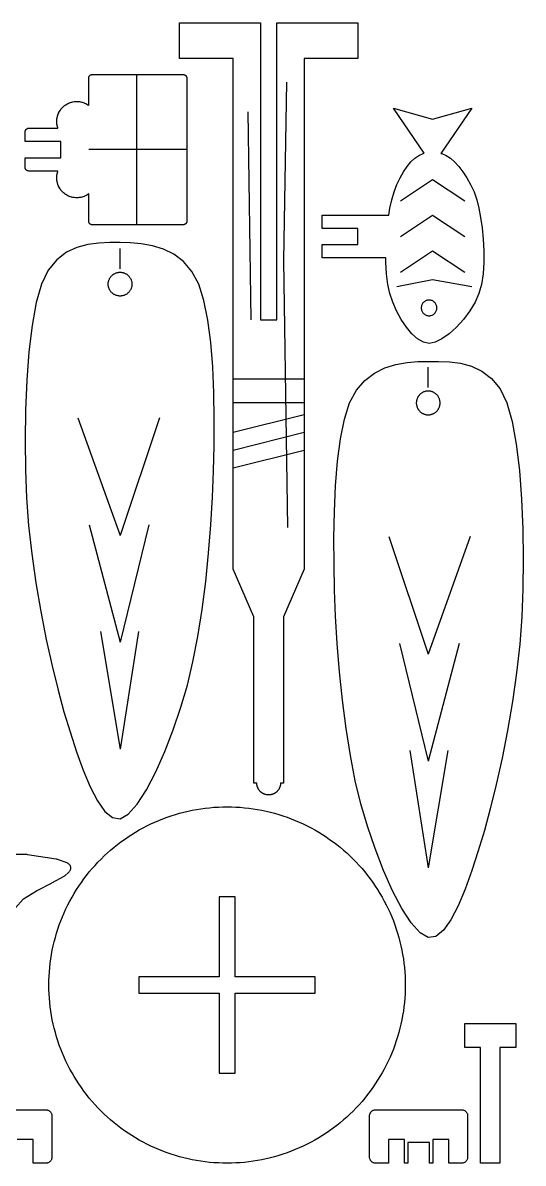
# Model space of a CAD drawing. Header units: millimetres. Extents: x 3 to 299, y 4 to 201.
# Drawn here: x 214.6 to 298.8, y 3.8 to 195.8 of the extents above; entities that cross this region are included whole.
import ezdxf

# ---------------------------------------------------------------- set-up
doc = ezdxf.new("R2010")
doc.units = ezdxf.units.MM
doc.layers.add('CUT', color=1, linetype='Continuous')
doc.layers.add('ENGRAVE', color=5, linetype='Continuous')

msp = doc.modelspace()

# ---------------------------------------------------------------- linework, layer by layer
at = {"layer": 'CUT'}
for points in [[(271, 189.78), (262, 189.78), (262, 103.78), (258.5, 95.78), (258.5, 67.78), (258, 67.78), (258, 67.71), (258, 67.65), (257.99, 67.58), (257.98, 67.52), (257.97, 67.45), (257.96, 67.39), (257.95, 67.32), (257.93, 67.26), (257.91, 67.2), (257.89, 67.13), (257.87, 67.07), (257.85, 67.01), (257.82, 66.95), (257.79, 66.89), (257.76, 66.83), (257.73, 66.78), (257.7, 66.72), (257.66, 66.67), (257.63, 66.61), (257.59, 66.56), (257.55, 66.51), (257.5, 66.46), (257.46, 66.41), (257.41, 66.36), (257.37, 66.32), (257.32, 66.27), (257.27, 66.23), (257.22, 66.19), (257.16, 66.15), (257.11, 66.11), (257.06, 66.08), (257, 66.04), (256.94, 66.01), (256.88, 65.98), (256.83, 65.95), (256.77, 65.93), (256.7, 65.9), (256.64, 65.88), (256.58, 65.86), (256.52, 65.84), (256.45, 65.83), (256.39, 65.82), (256.33, 65.8), (256.26, 65.79), (256.2, 65.79), (256.13, 65.78), (256.07, 65.78), (256, 65.78), (255.93, 65.78), (255.87, 65.78), (255.8, 65.79), (255.74, 65.79), (255.67, 65.8), (255.61, 65.82), (255.55, 65.83), (255.48, 65.84), (255.42, 65.86), (255.36, 65.88), (255.3, 65.9), (255.23, 65.93), (255.17, 65.95), (255.12, 65.98), (255.06, 66.01), (255, 66.04), (254.94, 66.08), (254.89, 66.11), (254.84, 66.15), (254.78, 66.19), (254.73, 66.23), (254.68, 66.27), (254.63, 66.32), (254.59, 66.36), (254.54, 66.41), (254.5, 66.46), (254.45, 66.51), (254.41, 66.56), (254.37, 66.61), (254.34, 66.67), (254.3, 66.72), (254.27, 66.78), (254.24, 66.83), (254.21, 66.89), (254.18, 66.95), (254.15, 67.01), (254.13, 67.07), (254.11, 67.13), (254.09, 67.2), (254.07, 67.26), (254.05, 67.32), (254.04, 67.39), (254.03, 67.45), (254.02, 67.52), (254.01, 67.58), (254, 67.65), (254, 67.71), (254, 67.78), (253.5, 67.78), (253.5, 95.78), (250, 103.78), (250, 189.78), (241, 189.78), (241, 195.78), (254.65, 195.78), (254.65, 145.78), (257.35, 145.78), (257.35, 195.78), (271, 195.78)], [(225.69, 166.96), (225.59, 166.89), (225.56, 166.87), (225.4, 166.77), (225.37, 166.75), (225.21, 166.67), (225.17, 166.65), (225.01, 166.57), (224.97, 166.56), (224.8, 166.49), (224.77, 166.48), (224.59, 166.43), (224.55, 166.42), (224.38, 166.38), (224.34, 166.37), (224.16, 166.34), (224.12, 166.34), (223.94, 166.32), (223.9, 166.31), (223.72, 166.31), (223.68, 166.31), (223.5, 166.31), (223.46, 166.32), (223.28, 166.34), (223.24, 166.34), (223.06, 166.37), (223.02, 166.38), (222.85, 166.42), (222.81, 166.43), (222.63, 166.48), (222.6, 166.49), (222.43, 166.56), (222.39, 166.57), (222.23, 166.65), (222.19, 166.67), (222.03, 166.75), (222, 166.77), (221.84, 166.87), (221.81, 166.89), (221.66, 166.99), (221.63, 167.02), (221.49, 167.13), (221.46, 167.16), (221.33, 167.28), (221.3, 167.31), (221.18, 167.44), (221.15, 167.47), (221.04, 167.61), (221.01, 167.64), (220.91, 167.79), (220.89, 167.82), (220.79, 167.98), (220.77, 168.01), (220.68, 168.17), (220.67, 168.21), (220.59, 168.37), (220.58, 168.41), (220.51, 168.58), (220.5, 168.62), (220.45, 168.79), (220.44, 168.83), (220.4, 169), (220.39, 169.04), (220.36, 169.22), (220.35, 169.26), (220.34, 169.44), (220.33, 169.48), (220.33, 169.66), (220.33, 169.7), (220.33, 169.88), (220.34, 169.92), (220.35, 170.1), (220.36, 170.14), (220.39, 170.32), (220.4, 170.36), (220.44, 170.53), (220.45, 170.57), (220.5, 170.75), (220.51, 170.78), (220.52, 170.81), (220.53, 170.82), (220.51, 170.82), (215.6, 170.82), (215.54, 170.83), (215.48, 170.83), (215.43, 170.85), (215.37, 170.87), (215.32, 170.89), (215.27, 170.92), (215.22, 170.96), (215.18, 171), (215.14, 171.04), (215.1, 171.09), (215.07, 171.14), (215.05, 171.19), (215.03, 171.25), (215.01, 171.31), (215, 171.36), (215, 171.42), (215, 173.07), (221, 173.07), (221, 175.77), (215, 175.77), (215, 177.42), (215, 177.48), (215.01, 177.54), (215.03, 177.6), (215.05, 177.65), (215.07, 177.71), (215.1, 177.76), (215.14, 177.8), (215.18, 177.85), (215.22, 177.89), (215.27, 177.92), (215.32, 177.95), (215.37, 177.98), (215.43, 178), (215.48, 178.01), (215.54, 178.02), (215.6, 178.02), (220.51, 178.02), (220.53, 178.02), (220.52, 178.04), (220.51, 178.06), (220.5, 178.1), (220.45, 178.27), (220.44, 178.31), (220.4, 178.49), (220.39, 178.53), (220.36, 178.71), (220.35, 178.74), (220.34, 178.93), (220.33, 178.96), (220.33, 179.15), (220.33, 179.18), (220.33, 179.37), (220.34, 179.41), (220.35, 179.59), (220.36, 179.62), (220.39, 179.8), (220.4, 179.84), (220.44, 180.02), (220.45, 180.06), (220.5, 180.23), (220.51, 180.27), (220.58, 180.44), (220.59, 180.47), (220.67, 180.64), (220.68, 180.67), (220.77, 180.83), (220.79, 180.87), (220.89, 181.02), (220.91, 181.05), (221.01, 181.2), (221.04, 181.23), (221.15, 181.37), (221.18, 181.4), (221.3, 181.54), (221.33, 181.56), (221.46, 181.69), (221.49, 181.71), (221.63, 181.83), (221.66, 181.85), (221.81, 181.96), (221.84, 181.98), (222, 182.08), (222.03, 182.1), (222.19, 182.18), (222.23, 182.2), (222.39, 182.27), (222.43, 182.29), (222.6, 182.35), (222.63, 182.36), (222.81, 182.42), (222.85, 182.43), (223.02, 182.47), (223.06, 182.48), (223.24, 182.51), (223.28, 182.51), (223.46, 182.53), (223.5, 182.53), (223.68, 182.54), (223.72, 182.54), (223.9, 182.53), (223.94, 182.53), (224.12, 182.51), (224.16, 182.51), (224.34, 182.48), (224.38, 182.47), (224.55, 182.43), (224.59, 182.42), (224.77, 182.36), (224.8, 182.35), (224.97, 182.29), (225.01, 182.27), (225.17, 182.2), (225.21, 182.18), (225.37, 182.1), (225.4, 182.08), (225.56, 181.98), (225.59, 181.96), (225.69, 181.89), (225.7, 181.88), (225.7, 181.89), (225.7, 186.47), (225.7, 186.53), (225.71, 186.59), (225.73, 186.64), (225.75, 186.7), (225.77, 186.75), (225.8, 186.8), (225.84, 186.85), (225.88, 186.89), (225.92, 186.93), (225.97, 186.97), (226.02, 187), (226.07, 187.02), (226.13, 187.04), (226.18, 187.06), (226.24, 187.07), (226.3, 187.07), (241.62, 187.07), (241.68, 187.07), (241.74, 187.06), (241.8, 187.04), (241.85, 187.02), (241.91, 187), (241.96, 186.97), (242, 186.93), (242.05, 186.89), (242.09, 186.85), (242.12, 186.8), (242.15, 186.75), (242.18, 186.7), (242.2, 186.64), (242.21, 186.59), (242.22, 186.53), (242.22, 186.47), (242.22, 162.38), (242.22, 162.32), (242.21, 162.26), (242.2, 162.2), (242.18, 162.15), (242.15, 162.09), (242.12, 162.04), (242.09, 162), (242.05, 161.95), (242, 161.91), (241.96, 161.88), (241.91, 161.85), (241.85, 161.82), (241.8, 161.8), (241.74, 161.79), (241.68, 161.78), (241.62, 161.78), (226.3, 161.78), (226.24, 161.78), (226.18, 161.79), (226.13, 161.8), (226.07, 161.82), (226.02, 161.85), (225.97, 161.88), (225.92, 161.91), (225.88, 161.95), (225.84, 162), (225.8, 162.04), (225.77, 162.09), (225.75, 162.15), (225.73, 162.2), (225.71, 162.26), (225.7, 162.32), (225.7, 162.38), (225.7, 166.95), (225.7, 166.97)], [(265, 156.18), (265, 158.16), (265, 158.43), (271, 158.43), (271, 161.13), (265, 161.13), (265, 161.4), (265, 163.38), (271, 163.38), (276.21, 163.38), (276.4, 164.58), (276.71, 165.97), (277.11, 167.3), (277.59, 168.54), (278.12, 169.68), (278.71, 170.71), (279.32, 171.61), (279.96, 172.37), (280.6, 172.98), (281.27, 173.44), (282, 173.76), (282.2, 173.81), (277, 181.38), (283.6, 179.58), (290.2, 181.38), (284.99, 173.8), (285.14, 173.76), (285.9, 173.44), (286.6, 172.98), (287.29, 172.37), (288, 171.61), (288.7, 170.71), (289.38, 169.68), (290, 168.54), (290.57, 167.3), (291.04, 165.97), (291.4, 164.58), (291.69, 163.02), (291.93, 161.26), (292.12, 159.35), (292.22, 157.38), (292.23, 155.4), (292.1, 153.5), (291.83, 151.73), (291.4, 150.18), (290.74, 148.72), (289.85, 147.26), (288.79, 145.85), (287.61, 144.55), (286.39, 143.43), (285.17, 142.55), (284.02, 141.98), (283, 141.78), (282.04, 141.98), (281.07, 142.55), (280.1, 143.43), (279.18, 144.55), (278.31, 145.85), (277.54, 147.26), (276.9, 148.72), (276.4, 150.18), (276.06, 151.73), (275.84, 153.5), (275.73, 155.4), (275.73, 156.18), (271, 156.18)], [(246.83, 124.6), (246.85, 129.04), (246.77, 133.5), (246.58, 137.84), (246.26, 141.96), (245.77, 145.73), (245.1, 149.04), (244.22, 151.78), (243.08, 153.92), (241.67, 155.58), (240.04, 156.81), (238.28, 157.68), (236.42, 158.25), (234.55, 158.59), (232.72, 158.74), (230.99, 158.78), (229.26, 158.77), (227.43, 158.69), (225.56, 158.45), (223.71, 157.96), (221.94, 157.14), (220.32, 155.89), (218.9, 154.14), (217.76, 151.78), (216.87, 148.66), (216.17, 144.82), (215.64, 140.4), (215.28, 135.59), (215.07, 130.55), (215, 125.46), (215.06, 120.47), (215.24, 115.78), (215.59, 111.15), (216.12, 106.35), (216.82, 101.49), (217.64, 96.65), (218.56, 91.96), (219.54, 87.51), (220.54, 83.42), (221.54, 79.78), (222.56, 76.39), (223.64, 73.06), (224.77, 69.93), (225.95, 67.12), (227.17, 64.77), (228.42, 63.01), (229.7, 61.97), (230.99, 61.78), (232.37, 62.56), (233.86, 64.24), (235.41, 66.65), (236.98, 69.65), (238.5, 73.07), (239.94, 76.75), (241.23, 80.54), (242.33, 84.28), (243.26, 88.16), (244.08, 92.43), (244.8, 96.99), (245.4, 101.71), (245.9, 106.51), (246.29, 111.28), (246.57, 115.9), (246.74, 120.28)], [(230.89, 149.78), (230.8, 149.79), (230.7, 149.8), (230.6, 149.82), (230.51, 149.84), (230.41, 149.86), (230.32, 149.89), (230.23, 149.93), (230.14, 149.97), (230.05, 150.01), (229.96, 150.06), (229.88, 150.11), (229.8, 150.17), (229.72, 150.23), (229.65, 150.29), (229.58, 150.36), (229.51, 150.43), (229.45, 150.51), (229.38, 150.59), (229.33, 150.67), (229.28, 150.75), (229.23, 150.83), (229.18, 150.92), (229.14, 151.01), (229.11, 151.1), (229.08, 151.2), (229.05, 151.29), (229.03, 151.39), (229.01, 151.48), (229, 151.58), (228.99, 151.68), (228.99, 151.78), (228.99, 151.87), (229, 151.97), (229.01, 152.07), (229.03, 152.17), (229.05, 152.26), (229.08, 152.36), (229.11, 152.45), (229.14, 152.54), (229.18, 152.63), (229.23, 152.72), (229.28, 152.8), (229.33, 152.89), (229.38, 152.97), (229.45, 153.05), (229.51, 153.12), (229.58, 153.19), (229.65, 153.26), (229.72, 153.32), (229.8, 153.38), (229.88, 153.44), (229.96, 153.49), (230.05, 153.54), (230.14, 153.58), (230.23, 153.62), (230.32, 153.66), (230.41, 153.69), (230.51, 153.72), (230.6, 153.74), (230.7, 153.75), (230.8, 153.77), (230.89, 153.77), (230.99, 153.78), (231.09, 153.77), (231.19, 153.77), (231.28, 153.75), (231.38, 153.74), (231.48, 153.72), (231.57, 153.69), (231.66, 153.66), (231.76, 153.62), (231.85, 153.58), (231.93, 153.54), (232.02, 153.49), (232.1, 153.44), (232.18, 153.38), (232.26, 153.32), (232.33, 153.26), (232.41, 153.19), (232.47, 153.12), (232.54, 153.05), (232.6, 152.97), (232.65, 152.89), (232.71, 152.8), (232.76, 152.72), (232.8, 152.63), (232.84, 152.54), (232.87, 152.45), (232.91, 152.36), (232.93, 152.26), (232.95, 152.17), (232.97, 152.07), (232.98, 151.97), (232.99, 151.87), (232.99, 151.78), (232.99, 151.68), (232.98, 151.58), (232.97, 151.48), (232.95, 151.39), (232.93, 151.29), (232.91, 151.2), (232.87, 151.1), (232.84, 151.01), (232.8, 150.92), (232.76, 150.83), (232.71, 150.75), (232.65, 150.67), (232.6, 150.59), (232.54, 150.51), (232.47, 150.43), (232.41, 150.36), (232.33, 150.29), (232.26, 150.23), (232.18, 150.17), (232.1, 150.11), (232.02, 150.06), (231.93, 150.01), (231.85, 149.97), (231.76, 149.93), (231.66, 149.89), (231.57, 149.86), (231.48, 149.84), (231.38, 149.82), (231.28, 149.8), (231.19, 149.79), (231.09, 149.78), (230.99, 149.78)], [(282.49, 149), (282.38, 148.94), (282.27, 148.87), (282.16, 148.8), (282.07, 148.71), (281.98, 148.61), (281.9, 148.51), (281.84, 148.4), (281.78, 148.28), (281.74, 148.16), (281.71, 148.03), (281.69, 147.91), (281.68, 147.78), (281.69, 147.65), (281.71, 147.52), (281.74, 147.39), (281.78, 147.27), (281.84, 147.15), (281.9, 147.04), (281.98, 146.94), (282.07, 146.84), (282.16, 146.76), (282.27, 146.68), (282.38, 146.61), (282.49, 146.56), (282.62, 146.51), (282.74, 146.48), (282.87, 146.46), (283, 146.46), (283.13, 146.46), (283.26, 146.48), (283.38, 146.51), (283.51, 146.56), (283.62, 146.61), (283.73, 146.68), (283.84, 146.76), (283.93, 146.84), (284.02, 146.94), (284.1, 147.04), (284.16, 147.15), (284.22, 147.27), (284.26, 147.39), (284.29, 147.52), (284.31, 147.65), (284.32, 147.78), (284.31, 147.91), (284.29, 148.03), (284.26, 148.16), (284.22, 148.28), (284.16, 148.4), (284.1, 148.51), (284.02, 148.61), (283.93, 148.71), (283.84, 148.8), (283.73, 148.87), (283.62, 148.94), (283.51, 149), (283.38, 149.04), (283.26, 149.07), (283.13, 149.09), (283, 149.1), (282.87, 149.09), (282.74, 149.07), (282.62, 149.04)], [(267.02, 104.6), (267, 109.04), (267.08, 113.5), (267.27, 117.84), (267.59, 121.96), (268.08, 125.73), (268.75, 129.04), (269.63, 131.78), (270.77, 133.92), (272.18, 135.58), (273.81, 136.81), (275.57, 137.68), (277.43, 138.25), (279.3, 138.59), (281.13, 138.74), (282.86, 138.78), (284.59, 138.77), (286.42, 138.69), (288.29, 138.45), (290.14, 137.96), (291.91, 137.14), (293.53, 135.89), (294.95, 134.14), (296.09, 131.78), (296.98, 128.66), (297.68, 124.82), (298.21, 120.4), (298.57, 115.59), (298.78, 110.55), (298.85, 105.46), (298.79, 100.47), (298.61, 95.78), (298.26, 91.15), (297.73, 86.35), (297.03, 81.49), (296.21, 76.65), (295.29, 71.96), (294.31, 67.51), (293.31, 63.42), (292.31, 59.78), (291.29, 56.39), (290.21, 53.06), (289.08, 49.93), (287.9, 47.12), (286.68, 44.77), (285.43, 43.01), (284.15, 41.97), (282.86, 41.78), (281.48, 42.56), (279.99, 44.24), (278.44, 46.65), (276.87, 49.65), (275.35, 53.07), (273.91, 56.75), (272.62, 60.54), (271.52, 64.28), (270.59, 68.16), (269.77, 72.43), (269.05, 76.99), (268.45, 81.71), (267.95, 86.51), (267.56, 91.28), (267.28, 95.9), (267.11, 100.28)], [(282.96, 129.78), (283.05, 129.79), (283.15, 129.8), (283.25, 129.82), (283.34, 129.84), (283.44, 129.86), (283.53, 129.89), (283.62, 129.93), (283.71, 129.97), (283.8, 130.01), (283.89, 130.06), (283.97, 130.11), (284.05, 130.17), (284.13, 130.23), (284.2, 130.29), (284.27, 130.36), (284.34, 130.43), (284.4, 130.51), (284.46, 130.59), (284.52, 130.67), (284.57, 130.75), (284.62, 130.83), (284.67, 130.92), (284.71, 131.01), (284.74, 131.1), (284.77, 131.2), (284.8, 131.29), (284.82, 131.39), (284.84, 131.48), (284.85, 131.58), (284.86, 131.68), (284.86, 131.78), (284.86, 131.87), (284.85, 131.97), (284.84, 132.07), (284.82, 132.17), (284.8, 132.26), (284.77, 132.36), (284.74, 132.45), (284.71, 132.54), (284.67, 132.63), (284.62, 132.72), (284.57, 132.8), (284.52, 132.89), (284.46, 132.97), (284.4, 133.05), (284.34, 133.12), (284.27, 133.19), (284.2, 133.26), (284.13, 133.32), (284.05, 133.38), (283.97, 133.44), (283.89, 133.49), (283.8, 133.54), (283.71, 133.58), (283.62, 133.62), (283.53, 133.66), (283.44, 133.69), (283.34, 133.72), (283.25, 133.74), (283.15, 133.75), (283.05, 133.77), (282.96, 133.77), (282.86, 133.78), (282.76, 133.77), (282.66, 133.77), (282.56, 133.75), (282.47, 133.74), (282.37, 133.72), (282.28, 133.69), (282.18, 133.66), (282.09, 133.62), (282, 133.58), (281.92, 133.54), (281.83, 133.49), (281.75, 133.44), (281.67, 133.38), (281.59, 133.32), (281.52, 133.26), (281.44, 133.19), (281.38, 133.12), (281.31, 133.05), (281.25, 132.97), (281.2, 132.89), (281.14, 132.8), (281.09, 132.72), (281.05, 132.63), (281.01, 132.54), (280.98, 132.45), (280.94, 132.36), (280.92, 132.26), (280.9, 132.17), (280.88, 132.07), (280.87, 131.97), (280.86, 131.87), (280.86, 131.78), (280.86, 131.68), (280.87, 131.58), (280.88, 131.48), (280.9, 131.39), (280.92, 131.29), (280.94, 131.2), (280.98, 131.1), (281.01, 131.01), (281.05, 130.92), (281.09, 130.83), (281.14, 130.75), (281.2, 130.67), (281.25, 130.59), (281.31, 130.51), (281.38, 130.43), (281.44, 130.36), (281.52, 130.29), (281.59, 130.23), (281.67, 130.17), (281.75, 130.11), (281.83, 130.06), (281.92, 130.01), (282, 129.97), (282.09, 129.93), (282.18, 129.89), (282.28, 129.86), (282.37, 129.84), (282.47, 129.82), (282.56, 129.8), (282.66, 129.79), (282.76, 129.78), (282.86, 129.78)], [(278.99, 33.04), (278.96, 32.3), (278.92, 31.57), (278.86, 30.84), (278.77, 30.1), (278.68, 29.37), (278.56, 28.65), (278.42, 27.92), (278.27, 27.2), (278.1, 26.49), (277.91, 25.78), (277.71, 25.07), (277.49, 24.37), (277.25, 23.67), (276.99, 22.98), (276.72, 22.3), (276.43, 21.62), (276.12, 20.95), (275.8, 20.29), (275.46, 19.63), (275.1, 18.99), (274.73, 18.35), (274.35, 17.73), (273.94, 17.11), (273.53, 16.5), (273.1, 15.91), (272.65, 15.32), (272.19, 14.74), (271.72, 14.18), (271.23, 13.63), (270.73, 13.09), (270.21, 12.56), (269.69, 12.05), (269.15, 11.55), (268.6, 11.06), (268.03, 10.59), (267.46, 10.13), (266.87, 9.68), (266.27, 9.25), (265.67, 8.83), (265.05, 8.43), (264.42, 8.04), (263.79, 7.67), (263.14, 7.32), (262.49, 6.98), (261.83, 6.66), (261.16, 6.35), (260.48, 6.06), (259.8, 5.79), (259.11, 5.53), (258.41, 5.29), (257.71, 5.07), (257, 4.86), (256.29, 4.68), (255.57, 4.51), (254.85, 4.35), (254.13, 4.22), (253.4, 4.1), (252.67, 4), (251.94, 3.92), (251.21, 3.86), (250.47, 3.81), (249.74, 3.79), (249, 3.78), (248.26, 3.79), (247.53, 3.81), (246.79, 3.86), (246.06, 3.92), (245.33, 4), (244.6, 4.1), (243.87, 4.22), (243.15, 4.35), (242.43, 4.51), (241.71, 4.68), (241, 4.86), (240.29, 5.07), (239.59, 5.29), (238.89, 5.53), (238.2, 5.79), (237.52, 6.06), (236.84, 6.35), (236.17, 6.66), (235.51, 6.98), (234.86, 7.32), (234.21, 7.67), (233.58, 8.04), (232.95, 8.43), (232.33, 8.83), (231.73, 9.25), (231.13, 9.68), (230.54, 10.13), (229.97, 10.59), (229.4, 11.06), (228.85, 11.55), (228.31, 12.05), (227.79, 12.56), (227.27, 13.09), (226.77, 13.63), (226.28, 14.18), (225.81, 14.74), (225.35, 15.32), (224.9, 15.91), (224.47, 16.5), (224.06, 17.11), (223.65, 17.73), (223.27, 18.35), (222.9, 18.99), (222.54, 19.63), (222.2, 20.29), (221.88, 20.95), (221.57, 21.62), (221.28, 22.3), (221.01, 22.98), (220.75, 23.67), (220.51, 24.37), (220.29, 25.07), (220.09, 25.78), (219.9, 26.49), (219.73, 27.2), (219.58, 27.92), (219.44, 28.65), (219.32, 29.37), (219.23, 30.1), (219.14, 30.84), (219.08, 31.57), (219.04, 32.3), (219.01, 33.04), (219, 33.78), (219.01, 34.51), (219.04, 35.25), (219.08, 35.98), (219.14, 36.72), (219.23, 37.45), (219.32, 38.18), (219.44, 38.91), (219.58, 39.63), (219.73, 40.35), (219.9, 41.07), (220.09, 41.78), (220.29, 42.49), (220.51, 43.19), (220.75, 43.88), (221.01, 44.57), (221.28, 45.26), (221.57, 45.93), (221.88, 46.6), (222.2, 47.26), (222.54, 47.92), (222.9, 48.56), (223.27, 49.2), (223.65, 49.83), (224.06, 50.44), (224.47, 51.05), (224.9, 51.65), (225.35, 52.23), (225.81, 52.81), (226.28, 53.37), (226.77, 53.92), (227.27, 54.46), (227.79, 54.99), (228.31, 55.5), (228.85, 56.01), (229.4, 56.49), (229.97, 56.97), (230.54, 57.43), (231.13, 57.87), (231.73, 58.3), (232.33, 58.72), (232.95, 59.12), (233.58, 59.51), (234.21, 59.88), (234.86, 60.23), (235.51, 60.57), (236.17, 60.9), (236.84, 61.2), (237.52, 61.49), (238.2, 61.77), (238.89, 62.02), (239.59, 62.26), (240.29, 62.48), (241, 62.69), (241.71, 62.88), (242.43, 63.05), (243.15, 63.2), (243.87, 63.33), (244.6, 63.45), (245.33, 63.55), (246.06, 63.63), (246.79, 63.7), (247.53, 63.74), (248.26, 63.77), (249, 63.78), (249.74, 63.77), (250.47, 63.74), (251.21, 63.7), (251.94, 63.63), (252.67, 63.55), (253.4, 63.45), (254.13, 63.33), (254.85, 63.2), (255.57, 63.05), (256.29, 62.88), (257, 62.69), (257.71, 62.48), (258.41, 62.26), (259.11, 62.02), (259.8, 61.77), (260.48, 61.49), (261.16, 61.2), (261.83, 60.9), (262.49, 60.57), (263.14, 60.23), (263.79, 59.88), (264.42, 59.51), (265.05, 59.12), (265.67, 58.72), (266.27, 58.3), (266.87, 57.87), (267.46, 57.43), (268.03, 56.97), (268.6, 56.49), (269.15, 56.01), (269.69, 55.5), (270.21, 54.99), (270.73, 54.46), (271.23, 53.92), (271.72, 53.37), (272.19, 52.81), (272.65, 52.23), (273.1, 51.65), (273.53, 51.05), (273.94, 50.44), (274.35, 49.83), (274.73, 49.2), (275.1, 48.56), (275.46, 47.92), (275.8, 47.26), (276.12, 46.6), (276.43, 45.93), (276.72, 45.26), (276.99, 44.57), (277.25, 43.88), (277.49, 43.19), (277.71, 42.49), (277.91, 41.78), (278.1, 41.07), (278.27, 40.35), (278.42, 39.63), (278.56, 38.91), (278.68, 38.18), (278.77, 37.45), (278.86, 36.72), (278.92, 35.98), (278.96, 35.25), (278.99, 34.51), (279, 33.78)], [(250.35, 35.13), (250.35, 48.63), (247.65, 48.63), (247.65, 35.13), (234.15, 35.13), (234.15, 32.43), (247.65, 32.43), (247.65, 18.93), (250.35, 18.93), (250.35, 32.43), (263.85, 32.43), (263.85, 35.13)], [(294.93, 3.78), (291.67, 3.78), (291.67, 23.28), (289, 23.28), (289, 27.28), (297.6, 27.28), (297.6, 23.28), (294.93, 23.28)], [(289.46, 4.49), (289.42, 4.39), (289.38, 4.31), (289.33, 4.22), (289.27, 4.14), (289.21, 4.07), (289.13, 4), (289.06, 3.95), (288.97, 3.89), (288.88, 3.85), (288.79, 3.82), (288.7, 3.8), (288.6, 3.78), (288.5, 3.78), (286.35, 3.78), (286.35, 7.78), (283.65, 7.78), (283.65, 3.78), (283.05, 3.78), (283.05, 7.28), (279.45, 7.28), (279.45, 3.78), (278.85, 3.78), (278.85, 7.78), (276.15, 7.78), (276.15, 3.78), (274, 3.78), (273.9, 3.78), (273.8, 3.8), (273.71, 3.82), (273.62, 3.85), (273.53, 3.89), (273.44, 3.95), (273.37, 4), (273.29, 4.07), (273.23, 4.14), (273.17, 4.22), (273.12, 4.31), (273.08, 4.39), (273.04, 4.49), (273.02, 4.58), (273, 4.68), (273, 4.78), (273, 11.78), (273, 11.87), (273.02, 11.97), (273.04, 12.07), (273.08, 12.16), (273.12, 12.25), (273.17, 12.33), (273.23, 12.41), (273.29, 12.48), (273.37, 12.55), (273.44, 12.61), (273.53, 12.66), (273.62, 12.7), (273.71, 12.73), (273.8, 12.76), (273.9, 12.77), (274, 12.78), (288.5, 12.78), (288.6, 12.77), (288.7, 12.76), (288.79, 12.73), (288.88, 12.7), (288.97, 12.66), (289.06, 12.61), (289.13, 12.55), (289.21, 12.48), (289.27, 12.41), (289.33, 12.33), (289.38, 12.25), (289.42, 12.16), (289.46, 12.07), (289.48, 11.97), (289.5, 11.87), (289.5, 11.78), (289.5, 4.78), (289.5, 4.68), (289.48, 4.58)]]:
    msp.add_lwpolyline(points, close=True, dxfattribs=at)
for points in [[(202.94, 55.78), (215.27, 55.78), (215.34, 55.77), (215.42, 55.77), (220.21, 55.04), (220.31, 55.02), (220.41, 54.99), (222, 54.39), (222.09, 54.35), (222.18, 54.31), (222.26, 54.25), (222.33, 54.19), (222.4, 54.12), (222.46, 54.04), (222.52, 53.96), (222.56, 53.87), (222.6, 53.78), (222.62, 53.68), (222.64, 53.58), (222.65, 53.49), (222.65, 53.39), (222.63, 53.29), (222.61, 53.19), (222.58, 53.1), (222.54, 53.01), (222.49, 52.92), (222.44, 52.84), (222.37, 52.77), (222.3, 52.7), (221.67, 52.16), (221.59, 52.09), (221.5, 52.04), (219.44, 50.9), (219.41, 50.89), (216.95, 49.62), (216.92, 49.6), (214.73, 48.25), (214.71, 48.24), (214.7, 48.22), (213.36, 46.79)], [(204, 12.78), (218.5, 12.78), (218.6, 12.77), (218.7, 12.76), (218.79, 12.73), (218.88, 12.7), (218.97, 12.66), (219.06, 12.61), (219.13, 12.55), (219.21, 12.48), (219.27, 12.41), (219.33, 12.33), (219.38, 12.25), (219.42, 12.16), (219.46, 12.07), (219.48, 11.97), (219.5, 11.87), (219.5, 11.78), (219.5, 4.78), (219.5, 4.68), (219.48, 4.58), (219.46, 4.49), (219.42, 4.39), (219.38, 4.31), (219.33, 4.22), (219.27, 4.14), (219.21, 4.07), (219.13, 4), (219.06, 3.95), (218.97, 3.89), (218.88, 3.85), (218.79, 3.82), (218.7, 3.8), (218.6, 3.78), (218.5, 3.78), (216.35, 3.78), (216.35, 7.78), (213.65, 7.78)]]:
    msp.add_lwpolyline(points, dxfattribs=at)
at = {"layer": 'ENGRAVE'}
for points in [[(233.79, 161.78), (233.79, 187.07)], [(259, 185.78), (258.5, 155.78), (259.2, 110.78)], [(252.5, 180.78), (253, 145.78)], [(242.22, 174.42), (225.7, 174.42)], [(278.2, 165.78), (283.6, 169.38), (289, 165.78)], [(278.2, 159.78), (283.6, 163.38), (289, 159.78)], [(230.99, 154.38), (230.99, 157.78)], [(278.2, 153.78), (283.6, 157.38), (289, 153.78)], [(277.6, 151.38), (283.6, 152.58), (290.2, 151.38)], [(282.86, 134.38), (282.86, 137.78)], [(262, 135.78), (250, 135.78)], [(262, 131.78), (250, 131.78)], [(223.9, 129.28), (230.99, 109.48)], [(237.61, 129.28), (230.99, 109.48)], [(262, 129.78), (250, 126.78)], [(262, 126.78), (250, 123.78)], [(262, 123.78), (250, 120.78)], [(225.79, 111.28), (230.99, 91.48)], [(235.84, 111.28), (230.99, 91.48)], [(276.24, 109.28), (282.86, 89.48)], [(289.95, 109.28), (282.86, 89.48)], [(227.68, 93.28), (230.99, 73.48)], [(234.08, 93.28), (230.99, 73.48)], [(278.01, 91.28), (282.86, 71.48)], [(288.06, 91.28), (282.86, 71.48)], [(279.77, 73.28), (282.86, 53.48)], [(286.17, 73.28), (282.86, 53.48)]]:
    msp.add_lwpolyline(points, dxfattribs=at)

doc.saveas('drawing.dxf')
